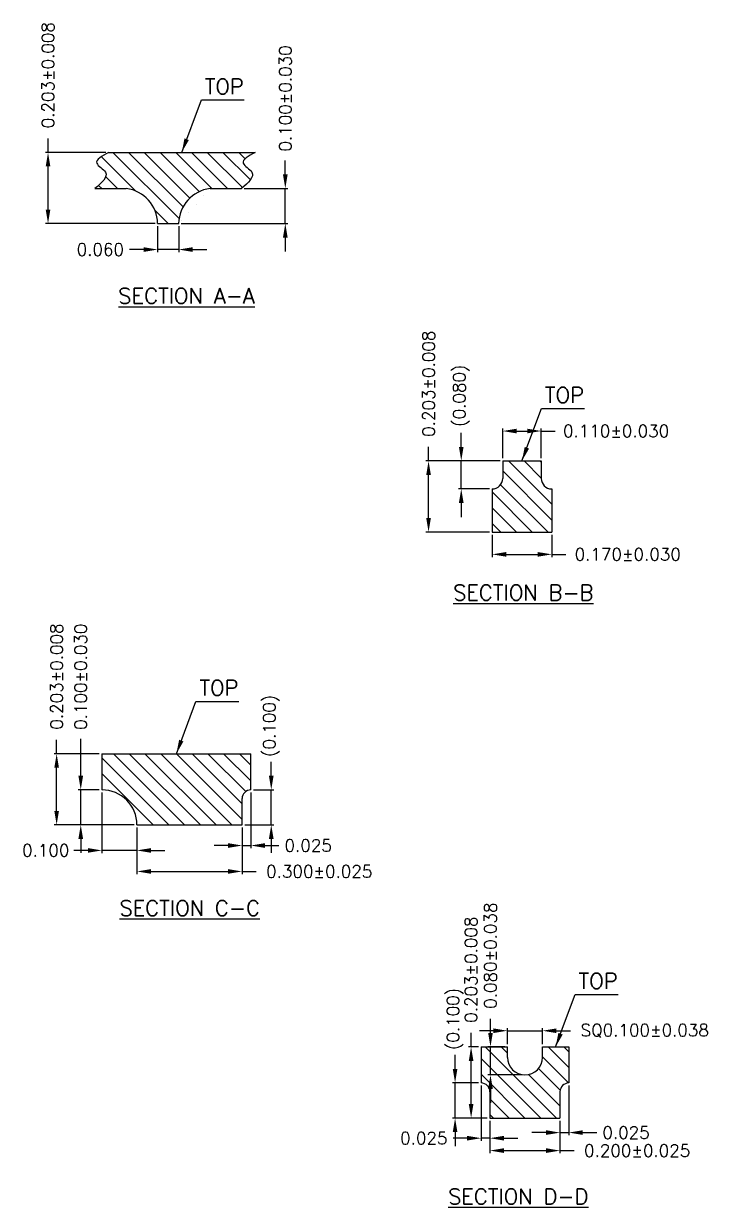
# Model space of a CAD drawing. Header units: millimetres. Extents: x 510.5 to 523.3, y 71.9 to 80.6.
# Drawn here: x 519.36 to 523.26, y 73.52 to 80.27 of the extents above; entities that cross this region are included whole.
import ezdxf

# ---------------------------------------------------------------- set-up
doc = ezdxf.new("R2010")
doc.units = ezdxf.units.MM
doc.header["$LTSCALE"] = 0.5
doc.header["$PDMODE"] = 98
doc.layers.add('1D', color=4, linetype='Continuous')
doc.styles.add('SIMPLEX', font='simplex.shx', dxfattribs={"bigfont": 'AllInOneBig.shx'})
doc.dimstyles.new('Standard4', dxfattribs={"dimtxt": 0.07, "dimasz": 0.08, "dimexe": 0.015, "dimexo": 0.015, "dimgap": 0.027, "dimtad": 1, "dimdec": 3, "dimlfac": 0.8, "dimrnd": 0.0005, "dimzin": 1, "dimtxsty": 'SIMPLEX', "dimcen": 0.1905, "dimclrd": 256, "dimclre": 256, "dimclrt": 256, "dimazin": 3, "dimtp": 0.03, "dimtm": 0.03, "dimtfac": 0.8, "dimtdec": 3, "dimtmove": 0, "dimatfit": 3, "dimfxl": 0.05, "dimlwd": -1, "dimlwe": -1})
pattern_1 = [(135, (513.788365, 76.712426), (-0.0449013, -0.0449013), [])]

# ---------------------------------------------------------------- blocks, each defined once
blk = doc.blocks.new('*D121')
at = {"ltscale": 0.1, "transparency": 16777216}
for p, q in [((520.1276, 79.1131), (520.1276, 78.9648)), ((520.2476, 79.1131), (520.2476, 78.9648)), ((520.0476, 78.9798), (519.9676, 78.9798)), ((520.2476, 78.9798), (520.1276, 78.9798)), ((520.3276, 78.9798), (520.4076, 78.9798))]:
    blk.add_line(p, q, dxfattribs=at)
for points in [[(520.0476, 78.9932), (520.0476, 78.9665), (520.1276, 78.9798)], [(520.3276, 78.9932), (520.3276, 78.9665), (520.2476, 78.9798)]]:
    blk.add_solid(points, dxfattribs=at)
at = {"layer": 'Defpoints', "color": 0, "ltscale": 0.1, "transparency": 16777216}
for p in [(520.1276, 79.1281), (520.2476, 79.1281), (520.1276, 78.9798)]:
    blk.add_point(p, dxfattribs=at)
at = {"ltscale": 0.1, "transparency": 16777216, "insert": (519.8006, 78.9798), "char_height": 0.07, "attachment_point": 5, "style": 'SIMPLEX'}
blk.add_mtext('\\A1;0.060', dxfattribs=at)
blk = doc.blocks.new('*D122')
at = {"ltscale": 0.1, "transparency": 16777216}
for p, q in [((520.8559, 79.4081), (520.8559, 79.4881)), ((520.621, 79.3281), (520.8709, 79.3281)), ((520.8559, 79.1281), (520.8559, 79.3281)), ((520.2626, 79.1281), (520.8709, 79.1281)), ((520.8559, 79.0481), (520.8559, 78.9681))]:
    blk.add_line(p, q, dxfattribs=at)
for points in [[(520.8426, 79.4081), (520.8693, 79.4081), (520.8559, 79.3281)], [(520.8426, 79.0481), (520.8693, 79.0481), (520.8559, 79.1281)]]:
    blk.add_solid(points, dxfattribs=at)
at = {"layer": 'Defpoints', "color": 0, "ltscale": 0.1, "transparency": 16777216}
for p in [(520.606, 79.3281), (520.8559, 79.3281), (520.2476, 79.1281)]:
    blk.add_point(p, dxfattribs=at)
at = {"ltscale": 0.1, "transparency": 16777216, "insert": (520.8559, 79.8417), "char_height": 0.07, "attachment_point": 5, "rotation": 90, "style": 'SIMPLEX'}
blk.add_mtext('\\A1;0.100%%P0.030', dxfattribs=at)
blk = doc.blocks.new('*D123')
at = {"ltscale": 0.1, "transparency": 16777216}
for p, q in [((519.5021, 79.5341), (519.5021, 79.6141)), ((519.832, 79.5341), (519.4871, 79.5341)), ((519.5021, 79.2081), (519.5021, 79.4541)), ((520.1126, 79.1281), (519.4871, 79.1281))]:
    blk.add_line(p, q, dxfattribs=at)
for points in [[(519.4888, 79.4541), (519.5155, 79.4541), (519.5021, 79.5341)], [(519.4888, 79.2081), (519.5155, 79.2081), (519.5021, 79.1281)]]:
    blk.add_solid(points, dxfattribs=at)
at = {"layer": 'Defpoints', "color": 0, "ltscale": 0.1, "transparency": 16777216}
for p in [(519.5021, 79.5341), (519.847, 79.5341), (520.1276, 79.1281)]:
    blk.add_point(p, dxfattribs=at)
at = {"ltscale": 0.1, "transparency": 16777216, "insert": (519.5021, 79.9744), "char_height": 0.07, "attachment_point": 5, "rotation": 90, "style": 'SIMPLEX'}
blk.add_mtext('\\A1;0.203%%P0.008', dxfattribs=at)
blk = doc.blocks.new('*D124')
at = {"linetype": 'ByBlock', "ltscale": 0.1, "transparency": 16777216}
for p, q in [((522.0363, 77.3529), (522.0363, 77.2257)), ((522.3763, 77.3529), (522.3763, 77.2257)), ((522.1163, 77.2407), (522.2963, 77.2407)), ((522.3763, 77.2407), (522.4563, 77.2407))]:
    blk.add_line(p, q, dxfattribs=at)
at = {"ltscale": 0.1, "transparency": 16777216}
for points in [[(522.1163, 77.254), (522.1163, 77.2273), (522.0363, 77.2407)], [(522.2963, 77.254), (522.2963, 77.2273), (522.3763, 77.2407)]]:
    blk.add_solid(points, dxfattribs=at)
at = {"layer": 'Defpoints', "color": 0, "ltscale": 0.1, "transparency": 16777216}
for p in [(522.0363, 77.3679), (522.3763, 77.3679), (522.3763, 77.2407)]:
    blk.add_point(p, dxfattribs=at)
at = {"ltscale": 0.1, "transparency": 16777216, "insert": (522.8099, 77.2407), "char_height": 0.07, "attachment_point": 5, "style": 'SIMPLEX'}
blk.add_mtext('\\A1;0.170%%p0.030', dxfattribs=at)
blk = doc.blocks.new('*D125')
at = {"linetype": 'ByBlock', "ltscale": 0.1, "transparency": 16777216}
for p, q in [((522.0963, 77.7889), (522.0963, 77.9593)), ((522.1763, 77.9443), (522.2363, 77.9443)), ((522.3163, 77.7889), (522.3163, 77.9593)), ((522.3163, 77.9443), (522.3963, 77.9443))]:
    blk.add_line(p, q, dxfattribs=at)
at = {"ltscale": 0.1, "transparency": 16777216}
for points in [[(522.1763, 77.9576), (522.1763, 77.931), (522.0963, 77.9443)], [(522.2363, 77.9576), (522.2363, 77.931), (522.3163, 77.9443)]]:
    blk.add_solid(points, dxfattribs=at)
at = {"layer": 'Defpoints', "color": 0, "ltscale": 0.1, "transparency": 16777216}
for p in [(522.3163, 77.9443), (522.0963, 77.7739), (522.3163, 77.7739)]:
    blk.add_point(p, dxfattribs=at)
at = {"ltscale": 0.1, "transparency": 16777216, "insert": (522.7433, 77.9443), "char_height": 0.07, "attachment_point": 5, "style": 'SIMPLEX'}
blk.add_mtext('\\A1;0.110%%p0.030', dxfattribs=at)
blk = doc.blocks.new('*D126')
at = {"linetype": 'ByBlock', "ltscale": 0.1, "transparency": 16777216}
for p, q in [((521.8599, 77.8539), (521.8599, 77.9339)), ((522.0813, 77.7739), (521.8449, 77.7739)), ((521.8599, 77.6139), (521.8599, 77.7739)), ((522.0213, 77.6139), (521.8449, 77.6139)), ((521.8599, 77.5339), (521.8599, 77.4539))]:
    blk.add_line(p, q, dxfattribs=at)
at = {"ltscale": 0.1, "transparency": 16777216}
for points in [[(521.8466, 77.8539), (521.8733, 77.8539), (521.8599, 77.7739)], [(521.8466, 77.5339), (521.8733, 77.5339), (521.8599, 77.6139)]]:
    blk.add_solid(points, dxfattribs=at)
at = {"layer": 'Defpoints', "color": 0, "ltscale": 0.1, "transparency": 16777216}
for p in [(521.8599, 77.7739), (522.0963, 77.7739), (522.0363, 77.6139)]:
    blk.add_point(p, dxfattribs=at)
at = {"ltscale": 0.1, "transparency": 16777216, "insert": (521.8599, 78.1459), "char_height": 0.07, "attachment_point": 5, "rotation": 90, "style": 'SIMPLEX'}
blk.add_mtext('\\A1;(0.080)', dxfattribs=at)
blk = doc.blocks.new('*D127')
at = {"linetype": 'ByBlock', "ltscale": 0.1, "transparency": 16777216}
for p, q in [((521.6734, 77.7739), (521.6734, 77.8539)), ((522.0813, 77.7739), (521.6584, 77.7739)), ((521.6734, 77.4479), (521.6734, 77.6939)), ((522.0213, 77.3679), (521.6584, 77.3679))]:
    blk.add_line(p, q, dxfattribs=at)
at = {"ltscale": 0.1, "transparency": 16777216}
for points in [[(521.66, 77.6939), (521.6867, 77.6939), (521.6734, 77.7739)], [(521.66, 77.4479), (521.6867, 77.4479), (521.6734, 77.3679)]]:
    blk.add_solid(points, dxfattribs=at)
at = {"layer": 'Defpoints', "color": 0, "ltscale": 0.1, "transparency": 16777216}
for p in [(521.6734, 77.7739), (522.0963, 77.7739), (522.0363, 77.3679)]:
    blk.add_point(p, dxfattribs=at)
at = {"ltscale": 0.1, "transparency": 16777216, "insert": (521.6734, 78.2143), "char_height": 0.07, "attachment_point": 5, "rotation": 90, "style": 'SIMPLEX'}
blk.add_mtext('\\A1;0.203%%p0.008', dxfattribs=at)
blk = doc.blocks.new('*D128')
at = {"linetype": 'ByBlock', "ltscale": 0.1, "transparency": 16777216}
for p, q in [((522.0233, 74.0099), (522.0233, 73.8242)), ((522.4233, 74.0099), (522.4233, 73.8242)), ((522.1033, 73.8392), (522.3433, 73.8392)), ((522.4233, 73.8392), (522.5033, 73.8392))]:
    blk.add_line(p, q, dxfattribs=at)
at = {"ltscale": 0.1, "transparency": 16777216}
for points in [[(522.1033, 73.8526), (522.1033, 73.8259), (522.0233, 73.8392)], [(522.3433, 73.8526), (522.3433, 73.8259), (522.4233, 73.8392)]]:
    blk.add_solid(points, dxfattribs=at)
at = {"layer": 'Defpoints', "color": 0, "ltscale": 0.1, "transparency": 16777216}
for p in [(522.0233, 74.0249), (522.4233, 74.0249), (522.4233, 73.8392)]:
    blk.add_point(p, dxfattribs=at)
at = {"ltscale": 0.1, "transparency": 16777216, "insert": (522.8636, 73.8392), "char_height": 0.07, "attachment_point": 5, "style": 'SIMPLEX'}
blk.add_mtext('\\A1;0.200%%P0.025', dxfattribs=at)
blk = doc.blocks.new('*D129')
at = {"linetype": 'ByBlock', "ltscale": 0.1, "transparency": 16777216}
for p, q in [((521.8247, 74.3049), (521.8247, 74.3849)), ((521.9583, 74.2249), (521.8097, 74.2249)), ((521.8247, 74.0249), (521.8247, 74.2249)), ((522.0083, 74.0249), (521.8097, 74.0249)), ((521.8247, 73.9449), (521.8247, 73.8649))]:
    blk.add_line(p, q, dxfattribs=at)
at = {"ltscale": 0.1, "transparency": 16777216}
for points in [[(521.8114, 74.3049), (521.838, 74.3049), (521.8247, 74.2249)], [(521.8114, 73.9449), (521.838, 73.9449), (521.8247, 74.0249)]]:
    blk.add_solid(points, dxfattribs=at)
at = {"layer": 'Defpoints', "color": 0, "ltscale": 0.1, "transparency": 16777216}
for p in [(521.8247, 74.2249), (521.9733, 74.2249), (522.0233, 74.0249)]:
    blk.add_point(p, dxfattribs=at)
at = {"ltscale": 0.1, "transparency": 16777216, "insert": (521.8247, 74.5903), "char_height": 0.07, "attachment_point": 5, "rotation": 90, "style": 'SIMPLEX'}
blk.add_mtext('\\A1;(0.100)', dxfattribs=at)
blk = doc.blocks.new('*D130')
at = {"linetype": 'ByBlock', "ltscale": 0.1, "transparency": 16777216}
for p, q in [((521.9161, 74.4309), (521.9161, 74.5109)), ((521.9583, 74.4309), (521.9011, 74.4309)), ((521.9161, 74.1049), (521.9161, 74.3509)), ((522.0083, 74.0249), (521.9011, 74.0249))]:
    blk.add_line(p, q, dxfattribs=at)
at = {"ltscale": 0.1, "transparency": 16777216}
for points in [[(521.9028, 74.3509), (521.9295, 74.3509), (521.9161, 74.4309)], [(521.9028, 74.1049), (521.9295, 74.1049), (521.9161, 74.0249)]]:
    blk.add_solid(points, dxfattribs=at)
at = {"layer": 'Defpoints', "color": 0, "ltscale": 0.1, "transparency": 16777216}
for p in [(521.9161, 74.4309), (521.9733, 74.4309), (522.0233, 74.0249)]:
    blk.add_point(p, dxfattribs=at)
at = {"ltscale": 0.1, "transparency": 16777216, "insert": (521.9161, 74.8713), "char_height": 0.07, "attachment_point": 5, "rotation": 90, "style": 'SIMPLEX'}
blk.add_mtext('\\A1;0.203%%P0.008', dxfattribs=at)
blk = doc.blocks.new('*D131')
at = {"linetype": 'ByBlock', "ltscale": 0.1, "transparency": 16777216}
for p, q in [((521.9733, 74.2099), (521.9733, 73.8949)), ((522.0233, 74.0099), (522.0233, 73.8949)), ((521.8933, 73.9099), (521.8133, 73.9099)), ((522.0233, 73.9099), (521.9733, 73.9099)), ((522.1033, 73.9099), (522.1833, 73.9099))]:
    blk.add_line(p, q, dxfattribs=at)
at = {"ltscale": 0.1, "transparency": 16777216}
for points in [[(521.8933, 73.9232), (521.8933, 73.8965), (521.9733, 73.9099)], [(522.1033, 73.9232), (522.1033, 73.8965), (522.0233, 73.9099)]]:
    blk.add_solid(points, dxfattribs=at)
at = {"layer": 'Defpoints', "color": 0, "ltscale": 0.1, "transparency": 16777216}
for p in [(521.9733, 74.2249), (522.0233, 74.0249), (521.9733, 73.9099)]:
    blk.add_point(p, dxfattribs=at)
at = {"ltscale": 0.1, "transparency": 16777216, "insert": (521.6463, 73.9099), "char_height": 0.07, "attachment_point": 5, "style": 'SIMPLEX'}
blk.add_mtext('\\A1;0.025', dxfattribs=at)
blk = doc.blocks.new('*D132')
at = {"linetype": 'ByBlock', "ltscale": 0.1, "transparency": 16777216}
for p, q in [((522.4733, 74.2099), (522.4733, 73.9269)), ((522.4233, 74.0099), (522.4233, 73.9269)), ((522.3433, 73.9419), (522.2633, 73.9419)), ((522.4233, 73.9419), (522.4733, 73.9419)), ((522.5533, 73.9419), (522.6333, 73.9419))]:
    blk.add_line(p, q, dxfattribs=at)
at = {"ltscale": 0.1, "transparency": 16777216}
for points in [[(522.3433, 73.9553), (522.3433, 73.9286), (522.4233, 73.9419)], [(522.5533, 73.9553), (522.5533, 73.9286), (522.4733, 73.9419)]]:
    blk.add_solid(points, dxfattribs=at)
at = {"layer": 'Defpoints', "color": 0, "ltscale": 0.1, "transparency": 16777216}
for p in [(522.4733, 74.2249), (522.4233, 74.0249), (522.4733, 73.9419)]:
    blk.add_point(p, dxfattribs=at)
at = {"ltscale": 0.1, "transparency": 16777216, "insert": (522.8003, 73.9419), "char_height": 0.07, "attachment_point": 5, "style": 'SIMPLEX'}
blk.add_mtext('\\A1;0.025', dxfattribs=at)
blk = doc.blocks.new('*D306')
at = {"ltscale": 0.1, "transparency": 16777216}
for p, q in [((520.0095, 75.6823), (520.0095, 75.4167)), ((520.6095, 75.6823), (520.6095, 75.4167)), ((520.0895, 75.4317), (520.5295, 75.4317)), ((520.6095, 75.4317), (520.6895, 75.4317))]:
    blk.add_line(p, q, dxfattribs=at)
for points in [[(520.0895, 75.4451), (520.0895, 75.4184), (520.0095, 75.4317)], [(520.5295, 75.4451), (520.5295, 75.4184), (520.6095, 75.4317)]]:
    blk.add_solid(points, dxfattribs=at)
at = {"layer": 'Defpoints', "color": 0, "ltscale": 0.1, "transparency": 16777216}
for p in [(520.0095, 75.6973), (520.6095, 75.6973), (520.6095, 75.4317)]:
    blk.add_point(p, dxfattribs=at)
at = {"ltscale": 0.1, "transparency": 16777216, "insert": (521.0498, 75.4317), "char_height": 0.07, "attachment_point": 5, "style": 'SIMPLEX'}
blk.add_mtext('\\A1;0.300%%P0.025', dxfattribs=at)
blk = doc.blocks.new('*D307')
at = {"ltscale": 0.1, "transparency": 16777216}
for p, q in [((519.8095, 75.8823), (519.8095, 75.5367)), ((520.0095, 75.6823), (520.0095, 75.5367)), ((519.7295, 75.5517), (519.6495, 75.5517)), ((520.0095, 75.5517), (519.8095, 75.5517)), ((520.0895, 75.5517), (520.1695, 75.5517))]:
    blk.add_line(p, q, dxfattribs=at)
for points in [[(519.7295, 75.565), (519.7295, 75.5383), (519.8095, 75.5517)], [(520.0895, 75.565), (520.0895, 75.5383), (520.0095, 75.5517)]]:
    blk.add_solid(points, dxfattribs=at)
at = {"layer": 'Defpoints', "color": 0, "ltscale": 0.1, "transparency": 16777216}
for p in [(519.8095, 75.8973), (520.0095, 75.6973), (519.8095, 75.5517)]:
    blk.add_point(p, dxfattribs=at)
at = {"ltscale": 0.1, "transparency": 16777216, "insert": (519.4892, 75.5517), "char_height": 0.07, "attachment_point": 5, "style": 'SIMPLEX'}
blk.add_mtext('\\A1;0.100', dxfattribs=at)
blk = doc.blocks.new('*D308')
at = {"ltscale": 0.1, "transparency": 16777216}
for p, q in [((519.6888, 75.9773), (519.6888, 76.1891)), ((519.7945, 75.8973), (519.6738, 75.8973)), ((519.6888, 75.6973), (519.6888, 75.8973)), ((519.9945, 75.6973), (519.6738, 75.6973)), ((519.6888, 75.6173), (519.6888, 75.5373))]:
    blk.add_line(p, q, dxfattribs=at)
for points in [[(519.6754, 75.9773), (519.7021, 75.9773), (519.6888, 75.8973)], [(519.6754, 75.6173), (519.7021, 75.6173), (519.6888, 75.6973)]]:
    blk.add_solid(points, dxfattribs=at)
at = {"layer": 'Defpoints', "color": 0, "ltscale": 0.1, "transparency": 16777216}
for p in [(519.6888, 75.8973), (519.8095, 75.8973), (520.0095, 75.6973)]:
    blk.add_point(p, dxfattribs=at)
at = {"ltscale": 0.1, "transparency": 16777216, "insert": (519.6888, 76.5427), "char_height": 0.07, "attachment_point": 5, "rotation": 90, "style": 'SIMPLEX'}
blk.add_mtext('\\A1;0.100%%P0.030', dxfattribs=at)
blk = doc.blocks.new('*D309')
at = {"ltscale": 0.1, "transparency": 16777216}
for p, q in [((519.5513, 76.1033), (519.5513, 76.1833)), ((519.7945, 76.1033), (519.5363, 76.1033)), ((519.5513, 75.7773), (519.5513, 76.0233)), ((519.9945, 75.6973), (519.5363, 75.6973))]:
    blk.add_line(p, q, dxfattribs=at)
for points in [[(519.538, 76.0233), (519.5646, 76.0233), (519.5513, 76.1033)], [(519.538, 75.7773), (519.5646, 75.7773), (519.5513, 75.6973)]]:
    blk.add_solid(points, dxfattribs=at)
at = {"layer": 'Defpoints', "color": 0, "ltscale": 0.1, "transparency": 16777216}
for p in [(519.5513, 76.1033), (519.8095, 76.1033), (520.0095, 75.6973)]:
    blk.add_point(p, dxfattribs=at)
at = {"ltscale": 0.1, "transparency": 16777216, "insert": (519.5513, 76.5436), "char_height": 0.07, "attachment_point": 5, "rotation": 90, "style": 'SIMPLEX'}
blk.add_mtext('\\A1;0.203%%P0.008', dxfattribs=at)
blk = doc.blocks.new('*D310')
at = {"ltscale": 0.1, "transparency": 16777216}
for p, q in [((520.7758, 75.9773), (520.7758, 76.0573)), ((520.6745, 75.8973), (520.7908, 75.8973)), ((520.7758, 75.6973), (520.7758, 75.8973)), ((520.6245, 75.6973), (520.7908, 75.6973)), ((520.7758, 75.6173), (520.7758, 75.5373))]:
    blk.add_line(p, q, dxfattribs=at)
for points in [[(520.7624, 75.9773), (520.7891, 75.9773), (520.7758, 75.8973)], [(520.7624, 75.6173), (520.7891, 75.6173), (520.7758, 75.6973)]]:
    blk.add_solid(points, dxfattribs=at)
at = {"layer": 'Defpoints', "color": 0, "ltscale": 0.1, "transparency": 16777216}
for p in [(520.6595, 75.8973), (520.7758, 75.8973), (520.6095, 75.6973)]:
    blk.add_point(p, dxfattribs=at)
at = {"ltscale": 0.1, "transparency": 16777216, "insert": (520.7758, 76.2626), "char_height": 0.07, "attachment_point": 5, "rotation": 90, "style": 'SIMPLEX'}
blk.add_mtext('\\A1;(0.100)', dxfattribs=at)
blk = doc.blocks.new('*D311')
at = {"ltscale": 0.1, "transparency": 16777216}
for p, q in [((520.6595, 75.8823), (520.6595, 75.5646)), ((520.6095, 75.6823), (520.6095, 75.5646)), ((520.5295, 75.5796), (520.4495, 75.5796)), ((520.6095, 75.5796), (520.6595, 75.5796)), ((520.7395, 75.5796), (520.8195, 75.5796))]:
    blk.add_line(p, q, dxfattribs=at)
for points in [[(520.5295, 75.5929), (520.5295, 75.5663), (520.6095, 75.5796)], [(520.7395, 75.5929), (520.7395, 75.5663), (520.6595, 75.5796)]]:
    blk.add_solid(points, dxfattribs=at)
at = {"layer": 'Defpoints', "color": 0, "ltscale": 0.1, "transparency": 16777216}
for p in [(520.6595, 75.8973), (520.6095, 75.6973), (520.6595, 75.5796)]:
    blk.add_point(p, dxfattribs=at)
at = {"ltscale": 0.1, "transparency": 16777216, "insert": (520.9865, 75.5796), "char_height": 0.07, "attachment_point": 5, "style": 'SIMPLEX'}
blk.add_mtext('\\A1;0.025', dxfattribs=at)
blk = doc.blocks.new('*D312')
at = {"ltscale": 0.1, "transparency": 16777216}
for p, q in [((522.0433, 74.523), (521.9633, 74.523)), ((522.1233, 74.4459), (522.1233, 74.538)), ((522.1233, 74.523), (522.3233, 74.523)), ((522.3233, 74.4459), (522.3233, 74.538)), ((522.4033, 74.523), (522.4833, 74.523))]:
    blk.add_line(p, q, dxfattribs=at)
for points in [[(522.0433, 74.5363), (522.0433, 74.5097), (522.1233, 74.523)], [(522.4033, 74.5363), (522.4033, 74.5097), (522.3233, 74.523)]]:
    blk.add_solid(points, dxfattribs=at)
at = {"layer": 'Defpoints', "color": 0, "ltscale": 0.1, "transparency": 16777216}
for p in [(522.3233, 74.523), (522.1233, 74.4309), (522.3233, 74.4309)]:
    blk.add_point(p, dxfattribs=at)
at = {"ltscale": 0.1, "transparency": 16777216, "insert": (522.907, 74.523), "char_height": 0.07, "attachment_point": 5, "style": 'SIMPLEX'}
blk.add_mtext('\\A1;SQ0.100%%P0.038', dxfattribs=at)
blk = doc.blocks.new('*D313')
at = {"ltscale": 0.1, "transparency": 16777216}
for p, q in [((522.0266, 74.5109), (522.0266, 74.5909)), ((522.1083, 74.4309), (522.0116, 74.4309)), ((522.0266, 74.2709), (522.0266, 74.4309)), ((522.2083, 74.2709), (522.0116, 74.2709)), ((522.0266, 74.1909), (522.0266, 74.1109))]:
    blk.add_line(p, q, dxfattribs=at)
for points in [[(522.0132, 74.5109), (522.0399, 74.5109), (522.0266, 74.4309)], [(522.0132, 74.1909), (522.0399, 74.1909), (522.0266, 74.2709)]]:
    blk.add_solid(points, dxfattribs=at)
at = {"layer": 'Defpoints', "color": 0, "ltscale": 0.1, "transparency": 16777216}
for p in [(522.0266, 74.4309), (522.1233, 74.4309), (522.2233, 74.2709)]:
    blk.add_point(p, dxfattribs=at)
at = {"ltscale": 0.1, "transparency": 16777216, "insert": (522.0266, 74.9513), "char_height": 0.07, "attachment_point": 5, "rotation": 90, "style": 'SIMPLEX'}
blk.add_mtext('\\A1;0.080%%P0.038', dxfattribs=at)

msp = doc.modelspace()

# ---------------------------------------------------------------- hatches: boundary and pattern name
at = {"ltscale": 0.1}
h = msp.add_hatch(dxfattribs=at)
h.set_pattern_fill('ANSI31', color=256, scale=0.02, angle=90)
h.set_pattern_definition([(135, (514.972353, 76.44097), (-0.0449013, -0.0449013), [])])
edge = h.paths.add_edge_path()
edge.add_spline(control_points=[(519.847, 79.5341), (519.8099, 79.5135), (519.7439, 79.477), (519.8703, 79.4138), (519.808, 79.3606), (519.77, 79.3281)], knot_values=[0, 0, 0, 0, 0.091153, 0.16173, 0.27241, 0.27241, 0.27241, 0.27241], degree=3, periodic=0)
edge.add_line((519.77, 79.3281), (519.9484, 79.3281))
edge.add_arc((519.923, 79.1251), 0.2046, 0.83701, 82.85993, ccw=False)
edge.add_line((520.1276, 79.1281), (520.2476, 79.1281))
edge.add_arc((520.4521, 79.1251), 0.2046, 97.14007, 179.16299, ccw=False)
edge.add_line((520.4267, 79.3281), (520.606, 79.3281))
edge.add_spline(control_points=[(520.606, 79.3281), (520.644, 79.3606), (520.7063, 79.4138), (520.5799, 79.477), (520.6459, 79.5135), (520.6831, 79.5341)], knot_values=[0, 0, 0, 0, 0.110679, 0.181256, 0.27241, 0.27241, 0.27241, 0.27241], degree=3, periodic=0)
edge.add_line((520.6831, 79.5341), (519.847, 79.5341))
h = msp.add_hatch(dxfattribs=at)
h.set_pattern_fill('ANSI31', color=256, scale=0.02, angle=90)
h.set_pattern_definition([(135, (517.06741, 76.548823), (-0.0449013, -0.0449013), [])])
h.paths.add_polyline_path([(522.3163, 77.6739), (522.3163, 77.7739), (522.0963, 77.7739), (522.0963, 77.6739, -0.414214), (522.0363, 77.6139), (522.0363, 77.3679), (522.3763, 77.3679), (522.3763, 77.6139, -0.414214)])
h = msp.add_hatch(dxfattribs=at)
h.set_pattern_fill('ANSI31', color=256, scale=0.02, angle=90)
h.set_pattern_definition(pattern_1)
h.paths.add_polyline_path([(520.6595, 75.8973), (520.6595, 76.1033), (519.8095, 76.1033), (519.8095, 75.8973, -0.414214), (520.0095, 75.6973), (520.6095, 75.6973), (520.6095, 75.8473, -0.414214)])
h = msp.add_hatch(dxfattribs=at)
h.set_pattern_fill('ANSI31', color=256, scale=0.02, angle=90)
h.set_pattern_definition(pattern_1)
h.paths.add_polyline_path([(522.4233, 74.1749, -0.414214), (522.4733, 74.2249), (522.4733, 74.4309), (522.3233, 74.4309), (522.3233, 74.3709, -0.414214), (522.2233, 74.2709, -0.414214), (522.1233, 74.3709), (522.1233, 74.4309), (521.9733, 74.4309), (521.9733, 74.2249, -0.414214), (522.0233, 74.1749), (522.0233, 74.0249), (522.4233, 74.0249)])

# ---------------------------------------------------------------- linework, layer by layer
for p, q in [((519.847, 79.5341), (520.6831, 79.5341)), ((519.77, 79.3281), (519.9484, 79.3281)), ((520.4267, 79.3281), (520.606, 79.3281)), ((520.1276, 79.1281), (520.2476, 79.1281))]:
    msp.add_line(p, q)
for p, q in [((522.0963, 77.7739), (522.3163, 77.7739)), ((522.0963, 77.7739), (522.0963, 77.6739)), ((522.3163, 77.7739), (522.3163, 77.6739)), ((522.0363, 77.6139), (522.0363, 77.3679)), ((522.3763, 77.6139), (522.3763, 77.3679)), ((522.0363, 77.3679), (522.3763, 77.3679)), ((519.8095, 76.1033), (520.6595, 76.1033)), ((519.8095, 76.1033), (519.8095, 75.8973)), ((520.6595, 75.8973), (520.6595, 76.1033)), ((520.6095, 75.6973), (520.6095, 75.8473)), ((520.0095, 75.6973), (520.6095, 75.6973)), ((521.9733, 74.4309), (522.1233, 74.4309)), ((521.9733, 74.4309), (521.9733, 74.2249)), ((522.1233, 74.3709), (522.1233, 74.4309)), ((522.3233, 74.3709), (522.3233, 74.4309)), ((522.3233, 74.4309), (522.4733, 74.4309)), ((522.4733, 74.4309), (522.4733, 74.2249)), ((522.0233, 74.1749), (522.0233, 74.0249)), ((522.4233, 74.1749), (522.4233, 74.0249)), ((522.0233, 74.0249), (522.4233, 74.0249))]:
    msp.add_line(p, q, dxfattribs=at)
for centre, start, end in [((519.923, 79.1251), 0.83701, 82.85993), ((520.4521, 79.1251), 97.14007, 179.16299)]:
    msp.add_arc(centre, 0.2046, start, end)
for centre, radius, start, end in [((522.0363, 77.6739), 0.06, 270, 0), ((522.3763, 77.6739), 0.06, 180, 270), ((519.8095, 75.6973), 0.2, 0, 90), ((520.6595, 75.8473), 0.05, 90, 180), ((522.2233, 74.3709), 0.1, 180, 270), ((522.2233, 74.3709), 0.1, 270, 0), ((521.9733, 74.1749), 0.05, 0, 90), ((522.4733, 74.1749), 0.05, 90, 180)]:
    msp.add_arc(centre, radius, start, end, dxfattribs=at)
for points in [[(519.847, 79.5341), (519.8099, 79.5135), (519.7439, 79.477), (519.8703, 79.4138), (519.808, 79.3606), (519.77, 79.3281)], [(520.6831, 79.5341), (520.6459, 79.5135), (520.5799, 79.477), (520.7063, 79.4138), (520.644, 79.3606), (520.606, 79.3281)]]:
    msp.add_open_spline(points, degree=3, knots=[0, 0, 0, 0, 0.0911535, 0.1617301, 0.2724095, 0.2724095, 0.2724095, 0.2724095])

# ---------------------------------------------------------------- texts
at = {"layer": '1D', "linetype": 'ByBlock', "char_height": 0.08823, "attachment_point": 5, "style": 'SIMPLEX'}
for s, insert in [('TOP', (520.508, 79.91)), ('{\\LSECTION A-A}', (520.2928, 78.7156)), ('TOP', (522.4492, 78.1498)), ('{\\LSECTION B-B}', (522.2142, 77.0223)), ('TOP', (520.4775, 76.4792)), ('{\\LSECTION C-C}', (520.3106, 75.2225)), ('TOP', (522.6413, 74.8068)), ('{\\LSECTION D-D}', (522.1855, 73.5773))]:
    msp.add_mtext(s, dxfattribs=dict(at, insert=insert))

# ---------------------------------------------------------------- dimensions: what is measured, and where the dimension line sits
at = {"ltscale": 0.1}
for base, p1, p2, text, picture, middle in [((519.5021, 79.5341), (520.1276, 79.1281), (519.847, 79.5341), '0.203%%P0.008', '*D123', (519.5021, 79.9744)), ((520.8559, 79.3281), (520.2476, 79.1281), (520.606, 79.3281), '0.100%%P0.030', '*D122', (520.8559, 79.8417)), ((519.5513, 76.1033), (520.0095, 75.6973), (519.8095, 76.1033), '0.203%%P0.008', '*D309', (519.5513, 76.5436)), ((520.7758, 75.8973), (520.6095, 75.6973), (520.6595, 75.8973), '(0.100)', '*D310', (520.7758, 76.2626)), ((522.0266, 74.4309), (522.2233, 74.2709), (522.1233, 74.4309), '0.080%%P0.038', '*D313', (522.0266, 74.9513))]:
    dim = msp.add_linear_dim(base=base, p1=p1, p2=p2, angle=90, text=text, dimstyle='Standard4', dxfattribs=at)
    dim.commit()
    dim.dimension.update_dxf_attribs({"geometry": picture, "text_midpoint": middle})
for base, p1, p2, text, picture, middle in [((520.1276, 78.9798), (520.2476, 79.1281), (520.1276, 79.1281), '0.060', '*D121', (519.8006, 78.9798)), ((519.8095, 75.5517), (520.0095, 75.6973), (519.8095, 75.8973), '0.100', '*D307', (519.4892, 75.5517)), ((520.6595, 75.5796), (520.6095, 75.6973), (520.6595, 75.8973), '0.025', '*D311', (520.9865, 75.5796)), ((520.6095, 75.4317), (520.0095, 75.6973), (520.6095, 75.6973), '0.300%%P0.025', '*D306', (521.0498, 75.4317)), ((522.3233, 74.523), (522.1233, 74.4309), (522.3233, 74.4309), 'SQ0.100%%P0.038', '*D312', (522.907, 74.523))]:
    dim = msp.add_linear_dim(base=base, p1=p1, p2=p2, text=text, dimstyle='Standard4', dxfattribs=at)
    dim.commit()
    dim.dimension.update_dxf_attribs({"geometry": picture, "text_midpoint": middle})
for base, p1, p2, text, picture, middle in [((521.6734, 77.7739), (522.0363, 77.3679), (522.0963, 77.7739), '0.203%%p0.008', '*D127', (521.6734, 78.2143)), ((521.8599, 77.7739), (522.0363, 77.6139), (522.0963, 77.7739), '(0.080)', '*D126', (521.8599, 78.1459)), ((521.9161, 74.4309), (522.0233, 74.0249), (521.9733, 74.4309), '0.203%%P0.008', '*D130', (521.9161, 74.8713)), ((521.8247, 74.2249), (522.0233, 74.0249), (521.9733, 74.2249), '(0.100)', '*D129', (521.8247, 74.5903))]:
    dim = msp.add_linear_dim(base=base, p1=p1, p2=p2, angle=90, text=text, dimstyle='Standard4', override={"dimarcsym": 1}, dxfattribs=at)
    dim.commit()
    dim.dimension.update_dxf_attribs({"geometry": picture, "text_midpoint": middle})
for base, p1, p2, text, picture, middle in [((522.3163, 77.9443), (522.0963, 77.7739), (522.3163, 77.7739), '0.110%%p0.030', '*D125', (522.7433, 77.9443)), ((522.3763, 77.2407), (522.0363, 77.3679), (522.3763, 77.3679), '0.170%%p0.030', '*D124', (522.8099, 77.2407)), ((521.9733, 73.9099), (522.0233, 74.0249), (521.9733, 74.2249), '0.025', '*D131', (521.6463, 73.9099)), ((522.4733, 73.9419), (522.4233, 74.0249), (522.4733, 74.2249), '0.025', '*D132', (522.8003, 73.9419)), ((522.4233, 73.8392), (522.0233, 74.0249), (522.4233, 74.0249), '0.200%%P0.025', '*D128', (522.8636, 73.8392))]:
    dim = msp.add_linear_dim(base=base, p1=p1, p2=p2, text=text, dimstyle='Standard4', override={"dimarcsym": 1}, dxfattribs=at)
    dim.commit()
    dim.dimension.update_dxf_attribs({"geometry": picture, "text_midpoint": middle})
dim = msp.add_linear_dim(base=(519.6888, 75.8973), p1=(520.0095, 75.6973), p2=(519.8095, 75.8973), angle=90, text='0.100%%P0.030', dimstyle='Standard4', dxfattribs=at)
dim.commit()
dim.dimension.update_dxf_attribs({"geometry": '*D308', "text_midpoint": (519.6888, 76.5427), "dimtype": 160})

# ---------------------------------------------------------------- leaders
at = {"layer": '1D', "linetype": 'ByBlock'}
for points in [[(520.2651, 79.5341), (520.377, 79.833), (520.6222, 79.833)], [(522.2063, 77.7739), (522.3182, 78.0728), (522.5634, 78.0728)], [(520.2345, 76.1033), (520.3464, 76.4022), (520.5916, 76.4022)], [(522.3983, 74.4309), (522.5102, 74.7298), (522.7554, 74.7298)]]:
    msp.add_leader(points, dimstyle='Standard4', dxfattribs=at)

doc.saveas('drawing.dxf')
